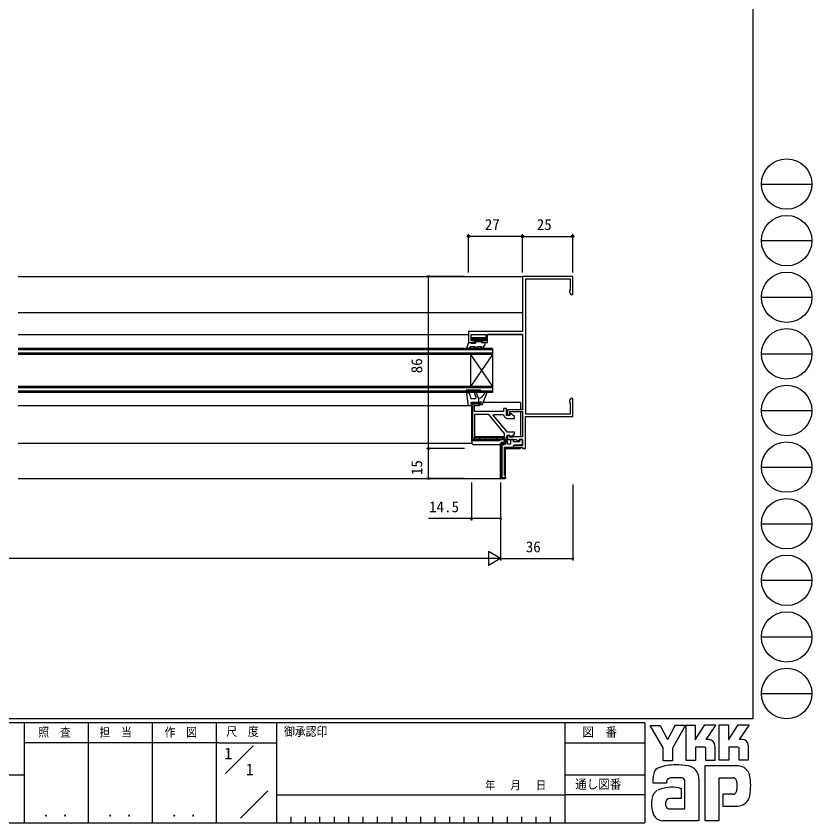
# Model space of a CAD drawing. Units: millimetres, scale not verified. Extents: x -567 to 567, y -403 to 403.
# Drawn here: x 169.3 to 566.8, y -403 to 0 of the extents above; entities that cross this region are included whole.
import ezdxf
from ezdxf.enums import TextEntityAlignment as Align

# ---------------------------------------------------------------- set-up
doc = ezdxf.new("R2010")
doc.units = ezdxf.units.MM
doc.header["$LTSCALE"] = 2
for name, color, linetype in [('0-1_USER1', 3, 'Continuous'), ('0-2_YKK_11', 7, 'Continuous'), ('0-3_YKK_12', 2, 'Continuous'), ('0-4_YKK_13', 4, 'Continuous'), ('0-6_YKK_D', 6, 'Continuous'), ('0-7_YKK_ZWAK', 7, 'Continuous')]:
    doc.layers.add(name, color=color, linetype=linetype)
doc.styles.add('ＭＳ ゴシック', font='')
doc.styles.get('ＭＳ ゴシック').set_extended_font_data('MS Gothic')

msp = doc.modelspace()

# ---------------------------------------------------------------- linework, layer by layer
at = {"layer": '0-2_YKK_11'}
for p, q in [((396.946, -193.146), (397.4, -193.6)), ((399.628, -193), (400.228, -193.6)), ((396.8, -195.828), (397.4, -196.428)), ((396.8, -198.657), (397.4, -199.257)), ((396.8, -201.485), (397.4, -202.085)), ((396.8, -204.314), (397.4, -204.914)), ((396.8, -207.142), (397.4, -207.742)), ((396.8, -209.971), (397.408, -210.578)), ((397.722, -210.892), (398.329, -211.5)), ((400.558, -210.9), (401.158, -211.5)), ((403.386, -210.9), (403.986, -211.5)), ((406.215, -210.9), (406.815, -211.5)), ((409.043, -210.9), (409.643, -211.5)), ((412.24, -213.5), (411.3, -214.44)), ((411.872, -210.9), (412.472, -211.5)), ((413.86, -213.295), (413.095, -214.06)), ((413.94, -211.8), (413.3, -212.44)), ((414.2, -210.4), (414.711, -210.911)), ((414.8, -212.355), (414.755, -212.4)), ((411.9, -215.255), (411.3, -215.855)), ((411.9, -216.669), (411.3, -217.269)), ((417.5, -215.3), (417.8, -215)), ((411.9, -218.083), (411.3, -218.683)), ((411.9, -219.497), (411.3, -220.097)), ((411.9, -220.911), (411.3, -221.511)), ((411.9, -222.326), (411.3, -222.926)), ((411.9, -223.74), (411.3, -224.34)), ((411.9, -225.154), (411.3, -225.754)), ((411.9, -226.568), (411.3, -227.168)), ((411.9, -227.983), (411.3, -228.583)), ((411.9, -229.397), (411.3, -229.997)), ((412.311, -230.4), (411.718, -230.993)), ((413.725, -230.4), (413.125, -231))]:
    msp.add_line(p, q, dxfattribs=at)
for points in [[(423.9, -198.8), (423.9, -131.2), (446.1, -131.2), (446.1, -137), (445.67, -137), (445.67, -137.909), (446.3, -139), (447.3, -139), (447.3, -130), (422.3, -130), (422.3, -157.5), (395.3, -157.5), (395.3, -163), (398.3, -163), (398.3, -162.2), (396.6, -162.2), (396.6, -159), (404, -159), (404, -162.2), (402.3, -162.2), (402.3, -163), (404.8, -163), (404.8, -158.9), (422.3, -158.9), (422.3, -196.6), (414.8, -196.6), (414.8, -198.785), (415.6, -199.246), (415.9, -199.073), (415.9, -197.5), (422.3, -197.5), (422.3, -210.1), (417.3, -210.1), (417.1, -210.3), (415.9, -210.3), (415.9, -209.527), (415.6, -209.354), (414.8, -209.815), (414.8, -211.5), (418.98, -211.5)], [(396.8, -193), (396.8, -211.5), (414.8, -211.5), (414.8, -209.4), (415.534, -209.4), (415.967, -209.65), (416.646, -209.835), (418.3, -208.9), (418.3, -207.9), (414.8, -207.9), (407.623, -199.346), (407.784, -199), (412.351, -199), (412.84, -199.4)], [(414.8, -201), (418.3, -201), (418.3, -200), (416.144, -198.279), (415.9, -198.396), (415.9, -199.5), (414.3, -199.5), (414.3, -196), (412.8, -196), (412.8, -197.5), (398.3, -197.5), (398.3, -194.5), (400.8, -194.5), (400.8, -193), (396.8, -193), (396.8, -211.5), (414.8, -211.5), (414.8, -210), (414.2, -210), (414.2, -210.9), (397.4, -210.9), (397.4, -193.6), (400.8, -193.6), (400.8, -193), (396.8, -193)], [(418.98, -211.5), (419.95, -212.06), (420.4, -211.8), (420.7, -211.5), (422.3, -211.5), (422.3, -214.5), (418.4, -214.5), (418.16, -214.38), (417.8, -214.5), (417.8, -215.3), (422.3, -215.3), (422.3, -216), (423.8, -216), (423.8, -200), (447.3, -200), (447.3, -191), (446.3, -191), (445.67, -192.091), (445.67, -193), (446.1, -193), (446.1, -198.8), (423.9, -198.8)], [(412.8, -214.1), (411.9, -214.1), (411.9, -230.4), (413.8, -230.4), (413.8, -231), (411.3, -231), (411.3, -213.5), (413.3, -213.5), (413.3, -211.8), (414.3, -211.8), (414.8, -212.3)], [(412.8, -213.5), (411.3, -213.5), (411.3, -230.5)], [(422.2, -213.6), (422.2, -211.5), (420.7, -211.5), (420.7, -212.6), (417.8, -212.6), (417.8, -211.5), (416.3, -211.5), (416.3, -213.8), (414.8, -213.8), (414.8, -212.3), (414.8, -212.4), (413.9, -212.4), (413.9, -213)], [(413.8, -230.7), (413.8, -229.5), (413.3, -229.5), (413.3, -215.3), (417.5, -215.3)], [(417.8, -215), (417.8, -214.6), (418.3, -214.1)], [(418.3, -214.1), (421.7, -214.1), (422.2, -213.6)]]:
    msp.add_lwpolyline(points, dxfattribs=at)
msp.add_lwpolyline([(398.3, -210), (413.3, -210), (413.3, -208.446), (405.374, -199), (398.3, -199)], close=True, dxfattribs=at)
for centre, radius, start, end in [((414.8, -199), 2, 191.53697, 269.99999), ((412.8, -213), 1.1, 270.00001, 359.99999)]:
    msp.add_arc(centre, radius, start, end, dxfattribs=at)
at = {"layer": '0-3_YKK_12'}
for p, q in [((170.3, -130), (422.3, -130)), ((170.3, -148), (422.3, -148)), ((170.3, -159), (395.3, -159)), ((404.876, -159), (422.224, -159)), ((407.299, -166), (170.3, -166)), ((407.299, -166.7), (170.3, -166.7)), ((407.299, -168.3), (170.3, -168.3)), ((407.299, -169), (170.3, -169)), ((407.299, -169), (396.299, -185)), ((396.299, -169), (407.299, -185)), ((396.299, -169), (396.299, -185)), ((407.299, -166), (407.299, -188)), ((407.299, -185), (170.3, -185)), ((407.299, -185.7), (170.3, -185.7)), ((407.299, -187.3), (170.3, -187.3)), ((407.299, -188), (170.3, -188)), ((421.3, -192.997), (402.598, -192.997)), ((421.3, -192.997), (421.3, -196.6)), ((170.3, -194.5), (396.8, -194.5)), ((421.3, -197.5), (421.3, -210.1)), ((396.992, -213.5), (170.3, -213.5)), ((411.799, -213.5), (411.194, -213.5)), ((413.8, -216), (421.3, -216)), ((421.3, -214.1), (421.3, -214.5)), ((421.3, -215.3), (421.3, -216))]:
    msp.add_line(p, q, dxfattribs=at)
msp.add_lwpolyline([(170.3, -231), (413.8, -231), (413.797, -216)], dxfattribs=at)
at = {"layer": '0-4_YKK_13'}
for p, q in [((397.104, -160.6), (403.504, -160.6)), ((397.104, -161.7), (397.104, -160.6)), ((397.532, -160.6), (397.104, -161.029)), ((398.24, -160.6), (397.14, -161.7)), ((398.947, -160.6), (397.847, -161.7)), ((399.654, -160.6), (398.554, -161.7)), ((400.361, -160.6), (398.704, -162.257)), ((401.068, -160.6), (399.168, -162.5)), ((401.775, -160.6), (399.875, -162.5)), ((402.482, -160.6), (400.582, -162.5)), ((403.189, -160.6), (402.089, -161.7)), ((403.504, -160.993), (402.796, -161.7)), ((403.504, -160.6), (403.504, -161.7)), ((395.304, -163), (394.318, -166.109)), ((395.304, -163), (396.304, -163)), ((396.304, -165), (395.604, -165.969)), ((396.304, -163), (396.823, -163.3)), ((396.304, -165), (398.704, -165)), ((396.823, -163.3), (398.704, -163.3)), ((397.104, -161.7), (398.704, -161.7)), ((398.704, -165), (398.271, -165.75)), ((398.704, -161.7), (398.704, -163.3)), ((398.704, -162.5), (401.904, -162.5)), ((399.137, -166.25), (399.858, -165)), ((399.858, -165), (401.845, -165)), ((401.904, -161.886), (401.289, -162.5)), ((401.845, -165), (401.412, -165.75)), ((401.904, -161.7), (401.904, -163.3)), ((401.904, -161.7), (403.504, -161.7)), ((402.423, -163), (401.904, -163.3)), ((402.278, -166.25), (403.404, -164.3)), ((402.423, -163), (403.404, -163)), ((403.404, -163), (403.404, -164.3)), ((394.754, -166.46), (395.604, -165.969)), ((394.102, -187.136), (394.893, -193.621)), ((401.1, -186.8), (394.4, -186.8)), ((394.485, -187.8), (395.561, -188.421)), ((394.485, -187.8), (401.1, -187.8)), ((395.561, -188.421), (396.5, -191)), ((398.315, -188.471), (398.992, -190.329)), ((400.3, -191), (399.255, -188.129)), ((401.4, -187.5), (401.4, -187.1)), ((402.1, -194.2), (404.462, -188.491)), ((396.5, -191), (398.522, -191)), ((396.5, -193), (400.3, -193)), ((396.5, -193), (396.79, -194.125)), ((400.3, -191), (400.3, -193)), ((400.3, -193), (401.8, -192.5)), ((401.3, -194.2), (401.8, -192.5)), ((395.886, -194.5), (396.5, -194.5)), ((402.1, -194.2), (401.3, -194.2)), ((396.75, -212.04), (396.888, -213.162)), ((396.75, -212.04), (410.754, -212.04)), ((411.365, -213.162), (411.196, -213.479)), ((411.254, -211.545), (411.254, -211.54)), ((411.254, -211.54), (412.953, -211.54)), ((412.938, -213.04), (411.692, -213.04)), ((413.253, -211.845), (413.238, -212.745))]:
    msp.add_line(p, q, dxfattribs=at)
msp.add_lwpolyline([(397.88, -214.04), (411.127, -214.04), (411.196, -213.479)], dxfattribs=at)
for centre, radius, start, end in [((394.604, -166.2), 0.3, 162.41011, 300.00424), ((398.704, -166), 0.5, 150.00001, 330.00001), ((401.845, -166), 0.5, 150.00001, 330.00001), ((394.4, -187.1), 0.3, 90, 186.9513), ((398.785, -188.3), 0.5, 20, 200), ((398.919, -186.195), 5, 286.03395, 337.49174), ((401.1, -187.1), 0.3, 0, 90), ((401.1, -187.5), 0.3, 270, 0), ((404, -188.3), 0.5, 337.52282, 157.49174), ((398.522, -190.5), 0.5, 270, 20), ((395.886, -193.5), 1, 186.9513, 270), ((396.5, -194.2), 0.3, 270, 14.47751), ((397.88, -213.04), 1, 187, 270), ((410.754, -211.54), 0.5, 270, 359.5), ((411.692, -213.54), 0.5, 90, 130.8643), ((412.938, -212.74), 0.3, 270, 359), ((412.953, -211.84), 0.3, 359, 90)]:
    msp.add_arc(centre, radius, start, end, dxfattribs=at)
at = {"layer": '0-6_YKK_D'}
for p, q in [((395.3, -128), (395.3, -109)), ((422.3, -110), (395.3, -110)), ((422.3, -128), (422.3, -109)), ((422.3, -128), (422.3, -109)), ((422.3, -110), (447.3, -110)), ((447.3, -128), (447.3, -109)), ((393.3, -130.009), (374.3, -130.009)), ((375.3, -216.009), (375.3, -130.009)), ((393.3, -216.009), (374.3, -216.009)), ((393.3, -216.009), (374.3, -216.009)), ((375.3, -231.009), (375.3, -216.009)), ((393.3, -231.009), (374.3, -231.009)), ((396.8, -233), (396.8, -252)), ((411.3, -233), (411.3, -252)), ((411.3, -234.009), (411.3, -272)), ((411.3, -234.009), (411.3, -272)), ((447.3, -234.009), (447.3, -272)), ((411.3, -271), (405.238, -267.5)), ((405.238, -267.5), (405.238, -274.5)), ((404.3, -271), (-66.7, -271)), ((411.3, -271), (399.176, -271)), ((411.3, -271), (405.238, -274.5)), ((411.3, -271), (447.3, -271))]:
    msp.add_line(p, q, dxfattribs=at)
msp.add_lwpolyline([(411.3, -251), (396.8, -251), (375.225, -251)], dxfattribs=at)
for centre, radius in [((395.3, -110), 0.637), ((422.3, -110), 0.637), ((422.3, -110), 0.637), ((447.3, -110), 0.637), ((375.3, -130.009), 0.425), ((375.3, -216.009), 0.425), ((375.3, -216.009), 0.425), ((375.3, -231.009), 0.425), ((396.8, -251), 0.425), ((411.3, -251), 0.425), ((447.3, -271), 0.425)]:
    msp.add_circle(centre, radius, dxfattribs=at)
at = {"layer": '0-7_YKK_ZWAK'}
for p, q in [((537.3, 399), (537.3, -351)), ((541.552, -83.88), (566.752, -83.88)), ((541.552, -112.16), (566.752, -112.16)), ((541.552, -140.44), (566.752, -140.44)), ((541.552, -168.72), (566.752, -168.72)), ((541.552, -197), (566.752, -197)), ((541.552, -225.28), (566.752, -225.28)), ((541.552, -253.56), (566.752, -253.56)), ((541.552, -281.84), (566.752, -281.84)), ((541.552, -310.12), (566.752, -310.12)), ((541.552, -338.4), (566.752, -338.4)), ((537.3, -351), (-562.7, -351)), ((483.3, -353), (-562.7, -353)), ((173.3, -353), (173.3, -403)), ((205.3, -353), (205.3, -403)), ((237.3, -353), (237.3, -403)), ((269.3, -353), (269.3, -403)), ((299.3, -353), (299.3, -403)), ((443.3, -353), (443.3, -403)), ((483.3, -353), (483.3, -403)), ((492.488, -365.569), (485.924, -354.294)), ((485.924, -354.294), (490.944, -354.294)), ((490.944, -354.294), (494.535, -361.013)), ((498.494, -354.14), (494.844, -361.245)), ((503.674, -354.14), (497.199, -365.608)), ((498.494, -354.14), (503.674, -354.14)), ((503.957, -371.902), (503.957, -354.178)), ((503.957, -354.178), (508.552, -354.178)), ((508.552, -361.462), (513.378, -354.101)), ((508.552, -354.178), (508.552, -361.462)), ((513.378, -354.101), (518.843, -354.101)), ((518.843, -354.101), (513.786, -361.438)), ((520.406, -371.748), (520.406, -354.024)), ((520.406, -354.024), (525.078, -354.024)), ((525.078, -361.441), (529.982, -354.024)), ((525.078, -354.024), (525.078, -361.441)), ((529.982, -354.024), (535.388, -354.024)), ((535.388, -354.024), (534.848, -354.951)), ((534.848, -354.951), (530.388, -361.322)), ((494.535, -361.013), (494.844, -361.245)), ((515.271, -361.438), (513.786, -361.438)), ((531.872, -361.322), (530.388, -361.322)), ((270.706, -362.999), (173.3, -362.999)), ((270.706, -362.999), (299.3, -362.999)), ((273.829, -378.337), (287.676, -364.49)), ((443.3, -363), (483.3, -363)), ((492.488, -371.941), (492.488, -365.569)), ((497.199, -365.608), (497.199, -371.941)), ((513.262, -365.26), (508.706, -365.26)), ((508.706, -365.26), (508.706, -371.902)), ((513.88, -365.492), (513.262, -365.26)), ((513.88, -371.786), (513.88, -365.492)), ((518.36, -364.527), (518.36, -371.786)), ((530.446, -371.709), (530.446, -365.453)), ((534.963, -364.527), (534.963, -371.709)), ((497.199, -371.941), (492.488, -371.941)), ((508.706, -371.902), (503.957, -371.902)), ((513.34, -374.566), (513.34, -401.866)), ((529.905, -374.566), (513.34, -374.566)), ((518.36, -371.786), (513.88, -371.786)), ((525.271, -371.748), (520.406, -371.748)), ((530.446, -371.637), (530.518, -371.709)), ((534.963, -371.709), (530.446, -371.709)), ((-10.7, -378.999), (173.3, -378.999)), ((443.3, -378.999), (483.3, -378.999)), ((501.794, -380.436), (496.512, -380.536)), ((503.339, -395.958), (503.339, -382.057)), ((510.328, -380.976), (510.328, -401.828)), ((520.522, -401.866), (520.522, -380.513)), ((520.522, -380.513), (527.163, -380.513)), ((529.262, -382.652), (529.287, -386.415)), ((500.404, -385.533), (501.408, -385.764)), ((501.408, -385.764), (501.408, -390.9)), ((281.403, -400.636), (295.009, -387.03)), ((299.3, -389), (443.3, -389)), ((483.3, -388.999), (443.3, -388.999)), ((501.408, -390.9), (495.702, -390.907)), ((527.318, -388.699), (522.26, -388.699)), ((522.26, -388.699), (522.26, -394.607)), ((522.26, -394.607), (529.866, -394.607)), ((529.866, -394.607), (531.411, -394.259)), ((495.307, -395.958), (503.339, -395.958)), ((502.721, -395.958), (503.223, -395.958)), ((503.339, -395.957), (503.34, -395.958)), ((-562.7, -403), (483.3, -403)), ((306.5, -400), (306.5, -403)), ((313.7, -400), (313.7, -403)), ((320.9, -400), (320.9, -403)), ((328.1, -400), (328.1, -403)), ((335.3, -400), (335.3, -403)), ((342.5, -400), (342.5, -403)), ((349.7, -400), (349.7, -403)), ((356.9, -400), (356.9, -403)), ((364.1, -400), (364.1, -403)), ((371.3, -400), (371.3, -403)), ((378.5, -400), (378.5, -403)), ((385.7, -400), (385.7, -403)), ((392.9, -400), (392.9, -403)), ((400.1, -400), (400.1, -403)), ((407.3, -400), (407.3, -403)), ((414.5, -400), (414.5, -403)), ((421.7, -400), (421.7, -403)), ((428.9, -400), (428.9, -403)), ((436.1, -400), (436.1, -403)), ((494.11, -401.944), (491.986, -401.944)), ((509.864, -401.905), (494.11, -401.944)), ((510.328, -401.828), (509.864, -401.905)), ((513.34, -401.866), (519.402, -401.866)), ((519.402, -401.866), (520.522, -401.866))]:
    msp.add_line(p, q, dxfattribs=at)
for points in [[(530.446, -365.453), (529.828, -365.222), (525.271, -365.222), (525.271, -371.748)], [(494.11, -383.1), (487.469, -383.1), (487.469, -380.344)]]:
    msp.add_lwpolyline(points, dxfattribs=at)
for centre in [(554.152, -83.88), (554.152, -112.16), (554.152, -140.44), (554.152, -168.72), (554.152, -197), (554.152, -225.28), (554.152, -253.56), (554.152, -281.84), (554.152, -310.12), (554.152, -338.4)]:
    msp.add_circle(centre, 12.6, dxfattribs=at)
for centre, radius, start, end in [((515.27, -364.527), 3.089, 0.00166, 89.99604), ((531.872, -364.411), 3.089, 0.00166, 89.99604), ((498.617, -399.287), 25.257, 89.89165, 109.30848), ((499.359, -403.662), 29.64, 78.7801, 91.46938), ((504.058, -380.852), 6.355, 40.66422, 80.31694), ((529.688, -380.772), 6.202, 14.44572, 87.08746), ((494.67, -380.379), 7.196, 158.41083, 179.71775), ((491.309, -378.793), 3.491, 109.02127, 161.51264), ((503.741, -380.836), 6.588, 358.78059, 38.76563), ((497.122, -383.01), 3.013, 138.46382, 181.71359), ((496.321, -382.958), 2.43, 85.50551, 126.78038), ((501.094, -382.649), 2.321, 14.7552, 72.44995), ((527.392, -382.256), 1.756, 16.43123, 96.91661), ((524.059, -383.297), 5.248, 4.93423, 17.03552), ((506.394, -384.696), 29.8, 350.99027, 10.67625), ((492.481, -391.468), 5.583, 121.82711, 169.08475), ((496.9, -404.22), 19.013, 79.38098, 112.05825), ((524.028, -385.916), 5.281, 343.6902, 354.75362), ((502.513, -393.564), 15.832, 168.76372, 199.80079), ((495.714, -392.97), 2.064, 90.33953, 178.03639), ((527.319, -386.834), 1.865, 269.95468, 342.90145), ((529.778, -388.35), 6.13, 285.44291, 349.90448), ((496.989, -393.469), 3.384, 171.08203, 216.71923), ((495.657, -393.807), 2.18, 230.9728, 260.75491), ((492.5, -396.489), 5.461, 207.31435, 263.59464)]:
    msp.add_arc(centre, radius, start, end, dxfattribs=at)

# ---------------------------------------------------------------- texts
at = {"layer": '0-1_USER1', "style": 'ＭＳ ゴシック'}
for p in [(273.3, -372.999), (284.062, -380.999)]:
    msp.add_text('1', height=5.865, dxfattribs=at).set_placement(p, align=Align.BOTTOM_LEFT)
at = {"layer": '0-6_YKK_D', "style": 'ＭＳ ゴシック'}
for s, p in [('27', (403.409, -108.5)), ('25', (429.345, -108.5)), ('14.5', (375.574, -249.5)), ('36', (423.867, -269.5))]:
    msp.add_text(s, height=5.499, dxfattribs=at).set_placement(p, align=Align.BOTTOM_LEFT)
for s, p in [('86', (373.8, -178.421)), ('15', (373.8, -229.261))]:
    msp.add_text(s, height=5.499, rotation=90, dxfattribs=at).set_placement(p, align=Align.BOTTOM_LEFT)
at = {"layer": '0-7_YKK_ZWAK', "style": 'ＭＳ ゴシック', "width": 0.9}
for s, height, p in [('尺  度', 4.399, (274.318, -360.91)), ('御承認印', 4.399, (303.11, -360.904)), ('照  査', 4.399, (180.427, -361.257)), ('担  当', 4.399, (210.949, -361.257)), ('作  図', 4.399, (243.471, -361.231)), ('図\u3000番', 4.692, (452.154, -361.374)), ('年   月   日', 4.147, (403.552, -387.527)), ('通し図番', 4.692, (448.555, -387.406)), (' ． ．', 5.132, (179.664, -401.494)), (' ． ．', 5.132, (211.664, -401.494)), (' ． ．', 5.132, (243.664, -401.494))]:
    msp.add_text(s, height=height, dxfattribs=at).set_placement(p, align=Align.BOTTOM_LEFT)

doc.saveas('drawing.dxf')
